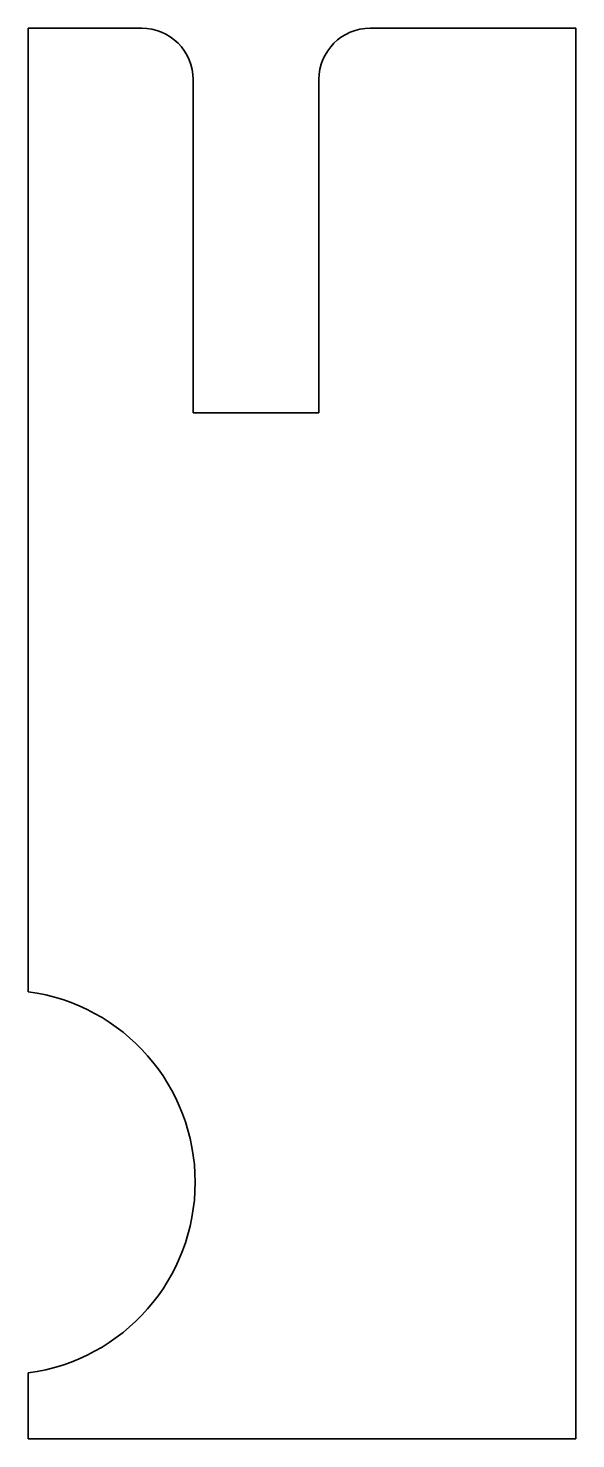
# Model space of a CAD drawing. Extents: x 137.8 to 159.2, y 77.5 to 132.5.
import ezdxf

# ---------------------------------------------------------------- set-up
doc = ezdxf.new("R2010")
doc.units = 0

msp = doc.modelspace()

# ---------------------------------------------------------------- linework, layer by layer
at = {"color": 7, "lineweight": 35}
for p, q in [((142.260254, 132.5), (137.839737, 132.5)), ((137.839737, 132.5), (137.839737, 94.933029)), ((159.160263, 132.5), (151.160263, 132.5)), ((159.160263, 77.5), (159.160263, 132.5)), ((144.260254, 117.5), (144.260254, 130.5)), ((149.160263, 130.5), (149.160263, 117.5)), ((149.160263, 117.5), (144.260254, 117.5)), ((137.839737, 80.066963), (137.839737, 77.5)), ((137.839737, 77.5), (159.160263, 77.5))]:
    msp.add_line(p, q, dxfattribs=at)
for centre, radius, start, end in [((142.260254, 130.5), 2, 0, 90.000003), ((151.160263, 130.5), 2, 90.000003, 179.999995), ((136.839737, 87.5), 7.5, 277.662254, 82.337746)]:
    msp.add_arc(centre, radius, start, end, dxfattribs=at)

doc.saveas('drawing.dxf')
